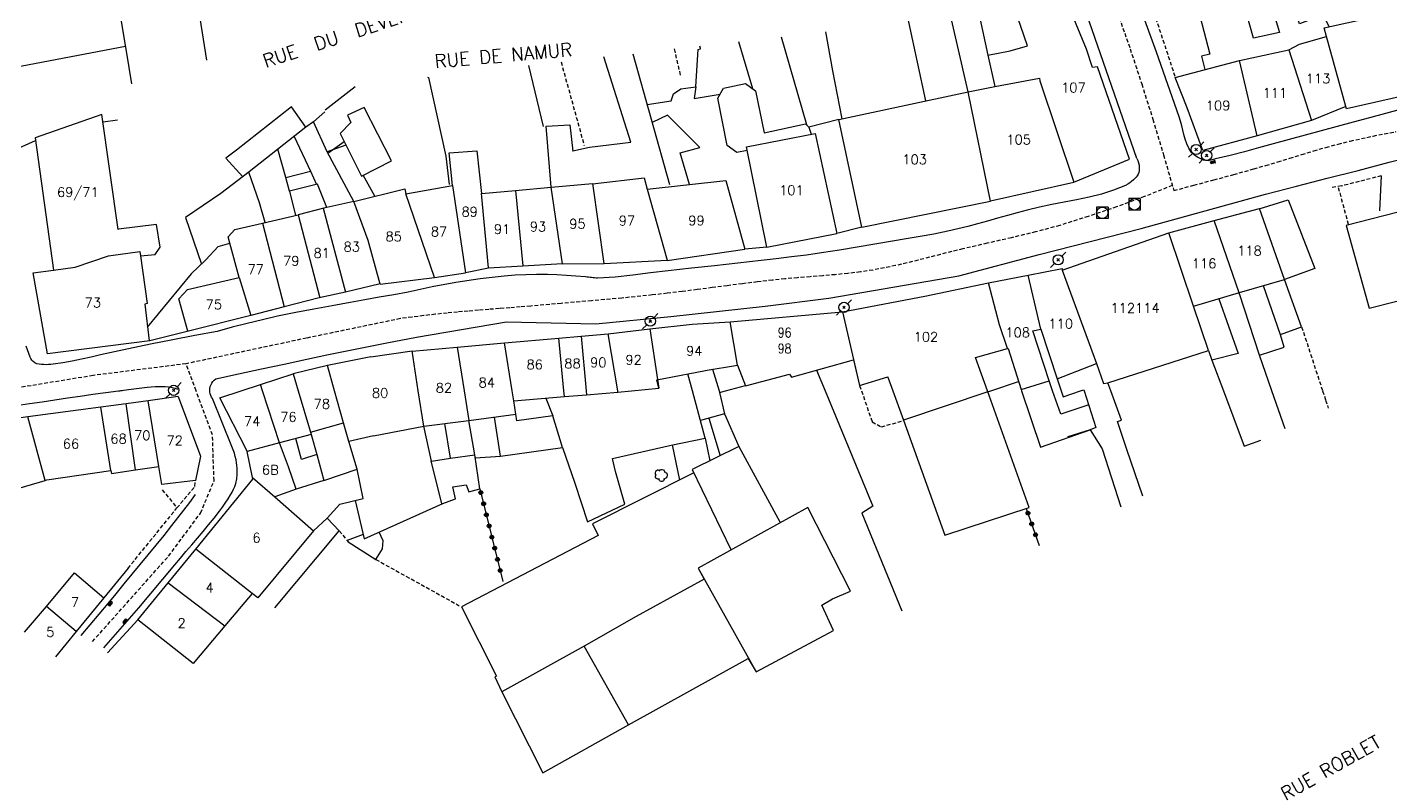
# Model space of a CAD drawing. Header units: millimetres. Extents: x 146998 to 148001, y 143000 to 144001.
# Drawn here: x 147101.7 to 147280.2, y 143120.8 to 143218.6 of the extents above; entities that cross this region are included whole.
import ezdxf
from ezdxf.enums import TextEntityAlignment as Align

# ---------------------------------------------------------------- set-up
doc = ezdxf.new("R2010")
doc.units = ezdxf.units.MM
doc.linetypes.add('DASHED', pattern=[0.75, 0.5, -0.25])
doc.layers.get('0').update_dxf_attribs({"linetype": 'CONTINUOUS'})
for name, color, linetype in [('W0001', 6, 'DASHED'), ('W0014', 7, 'CONTINUOUS'), ('W0017', 7, 'CONTINUOUS'), ('W0101', 7, 'CONTINUOUS'), ('W0104', 1, 'CONTINUOUS'), ('W0112', 1, 'DASHED'), ('W0300', 7, 'CONTINUOUS'), ('W0323', 7, 'CONTINUOUS'), ('W0401', 7, 'CONTINUOUS'), ('W0420', 7, 'CONTINUOUS'), ('W0473', 7, 'CONTINUOUS'), ('W0989', 7, 'CONTINUOUS'), ('W0991', 7, 'CONTINUOUS'), ('W1102', 7, 'CONTINUOUS')]:
    doc.layers.add(name, color=color, linetype=linetype)
doc.styles.get("Standard").update_dxf_attribs({"font": 'romans.shx', "width": 0.85})

# ---------------------------------------------------------------- blocks, each defined once
blk = doc.blocks.new('T473')
for p, q in [((-0.166667, 0.166667), (0.166667, -0.166667)), ((-0.166667, -0.166667), (0.166667, 0.166667)), ((0.500001, 0.500001), (1.000002, 1.000002)), ((-1.000002, -1.000002), (-0.500001, -0.500001))]:
    blk.add_line(p, q)
blk.add_ellipse((0, 0), major_axis=(0.471405, 0.471405), ratio=1, start_param=5.4977871438, end_param=11.780972451)
blk = doc.blocks.new('T420')
for p, q in [((0.75, 0.75), (-0.75, 0.75)), ((-0.75, 0.75), (-0.75, -0.75)), ((0.75, 0.75), (0.75, -0.75)), ((0.75, -0.75), (-0.75, -0.75))]:
    blk.add_line(p, q)
blk.add_ellipse((0, 0), major_axis=(-0.53, 0.53), ratio=1, start_param=3.926991, end_param=10.210176)
blk = doc.blocks.new('T401')
for p, q in [((-0.3, 0.3), (0, 0.3)), ((-0.3, -0.25), (-0.3, 0.3)), ((-0.3, 0.15), (0, 0.15)), ((-0.3, 0), (0, 0)), ((0, 0.3), (0, -0.25)), ((-0.3, -0.15), (0, -0.15)), ((-0.3, -0.25), (-0.3, -0.3)), ((-0.3, -0.3), (0, -0.3)), ((0, -0.3), (0, -0.25))]:
    blk.add_line(p, q)
blk = doc.blocks.new('T300')
for p, q in [((-0.8, 0.51), (-0.86, 0.34)), ((-0.86, 0.34), (-0.86, 0.17)), ((-0.86, 0.17), (-0.74, 0.06)), ((-0.69, 0.63), (-0.8, 0.51)), ((-0.8, -0.06), (-0.74, 0.06)), ((-0.74, 0.06), (-0.69, 0.11)), ((-0.57, 0.69), (-0.69, 0.63)), ((-0.46, 0.69), (-0.57, 0.69)), ((-0.29, 0.63), (-0.46, 0.69)), ((-0.29, 0.63), (-0.17, 0.74)), ((-0.23, 0.57), (-0.29, 0.63)), ((-0.17, 0.74), (-0.06, 0.8)), ((-0.06, 0.8), (0.06, 0.8)), ((0.06, 0.8), (0.23, 0.74)), ((0.23, 0.74), (0.34, 0.63)), ((0.34, 0.63), (0.4, 0.51)), ((0.46, 0.46), (0.34, 0.46)), ((0.4, 0.51), (0.4, 0.46)), ((0.57, 0.4), (0.46, 0.46)), ((0.57, 0.4), (0.69, 0.29)), ((0.69, 0.29), (0.74, 0.17)), ((0.74, 0.06), (0.69, -0.17)), ((0.74, 0.17), (0.74, 0.06)), ((-0.8, -0.17), (-0.8, -0.06)), ((-0.8, -0.23), (-0.8, -0.17)), ((-0.74, -0.34), (-0.8, -0.23)), ((-0.69, -0.4), (-0.74, -0.34)), ((-0.51, -0.46), (-0.69, -0.4)), ((-0.4, -0.46), (-0.51, -0.46)), ((-0.4, -0.46), (-0.34, -0.46)), ((-0.34, -0.46), (-0.34, -0.4)), ((-0.34, -0.51), (-0.34, -0.46)), ((-0.29, -0.63), (-0.34, -0.51)), ((-0.17, -0.74), (-0.29, -0.63)), ((-0.06, -0.8), (-0.17, -0.74)), ((0.06, -0.8), (-0.06, -0.8)), ((0.17, -0.74), (0.06, -0.8)), ((0.23, -0.69), (0.17, -0.74)), ((0.29, -0.46), (0.23, -0.46)), ((0.29, -0.63), (0.23, -0.69)), ((0.46, -0.4), (0.29, -0.46)), ((0.34, -0.51), (0.29, -0.63)), ((0.34, -0.51), (0.34, -0.46)), ((0.57, -0.34), (0.46, -0.4)), ((0.63, -0.29), (0.57, -0.34)), ((0.69, -0.17), (0.63, -0.29))]:
    blk.add_line(p, q)
blk = doc.blocks.new('t323o')
at = {"color": 0, "linetype": 'Continuous'}
for radius in [0.25, 0.15]:
    blk.add_circle((0, 0), radius, dxfattribs=at)

msp = doc.modelspace()

# ---------------------------------------------------------------- linework, layer by layer
at = {"layer": 'W0001'}
for points in [[(147244.65, 143219.86), (147245.38, 143217.81), (147246.09, 143215.76), (147247.61, 143211.15), (147249.07, 143206.53), (147250.47, 143201.88), (147251.81, 143197.22)], [(147251.81, 143197.22), (147254.43, 143197.9), (147257.05, 143198.6), (147259.66, 143199.31), (147262.27, 143200.04), (147263.85, 143200.49), (147265.43, 143200.96), (147267, 143201.44), (147268.57, 143201.92), (147270.14, 143202.39), (147271.72, 143202.85), (147273.31, 143203.28), (147274.9, 143203.68), (147277.9, 143204.34), (147280.91, 143204.92)], [(147251.61, 143197.86), (147247.98, 143196.42), (147244.31, 143195.07), (147240.6, 143193.82), (147236.87, 143192.65), (147233.72, 143191.79), (147230.55, 143191.03), (147227.38, 143190.31), (147224.2, 143189.58), (147221.27, 143188.85), (147218.34, 143188.1), (147215.39, 143187.39), (147212.42, 143186.81), (147210.78, 143186.56), (147209.14, 143186.36), (147207.49, 143186.2), (147205.85, 143186.06), (147204.2, 143185.93), (147202.55, 143185.8), (147200.9, 143185.65), (147199.26, 143185.48), (147197.29, 143185.25), (147195.32, 143185.01), (147193.35, 143184.76), (147191.39, 143184.5), (147189.42, 143184.25), (147187.46, 143184), (147185.49, 143183.76), (147183.52, 143183.54), (147179.54, 143183.14), (147175.57, 143182.78), (147171.59, 143182.43), (147167.61, 143182.09), (147166.24, 143181.98), (147164.88, 143181.87), (147163.51, 143181.76), (147162.14, 143181.66), (147160.78, 143181.55), (147159.41, 143181.43), (147158.04, 143181.31), (147156.68, 143181.18), (147155.14, 143181.02), (147153.61, 143180.84), (147152.08, 143180.65), (147150.55, 143180.45), (147138.27, 143177.9), (147122.49, 143174.54), (147110.33, 143173.01), (147098.57, 143171.08)], [(147123.8, 143171), (147122.48, 143174.55)], [(147110.23, 143138.19), (147120.2, 143149.38), (147124.39, 143155), (147126.15, 143159.25), (147125.95, 143165.23), (147123.8, 143171)]]:
    msp.add_lwpolyline(points, dxfattribs=at)
at = {"layer": 'W0014'}
for points in [[(147246.97, 143201.41), (147240.02, 143221.39)], [(147246.97, 143201.41), (147240.02, 143221.39)], [(147281.63, 143207.84), (147279.52, 143207.3), (147277.42, 143206.74), (147275.31, 143206.17), (147273.21, 143205.6), (147271.11, 143205.03), (147269.01, 143204.45), (147266.9, 143203.88), (147264.8, 143203.32), (147262.92, 143202.81), (147261.05, 143202.28), (147259.17, 143201.78), (147257.27, 143201.34), (147256.96, 143201.26), (147256.64, 143201.17), (147256.31, 143201.11), (147255.98, 143201.12), (147255.69, 143201.18), (147255.42, 143201.3), (147255.16, 143201.44), (147254.91, 143201.59), (147254.69, 143201.72), (147254.48, 143201.87), (147254.27, 143202.04), (147254.1, 143202.24), (147253.77, 143202.77), (147253.51, 143203.33), (147253.3, 143203.92), (147253.14, 143204.52), (147252.99, 143205.1), (147252.85, 143205.69), (147252.7, 143206.28), (147252.51, 143206.86), (147251.03, 143211.08), (147249.53, 143215.29), (147248.02, 143219.5)], [(147263.81, 143196.74), (147267.86, 143197.77), (147271.9, 143198.81), (147275.95, 143199.85), (147279.99, 143200.9), (147282.3, 143201.5), (147284.61, 143202.11), (147286.92, 143202.72), (147289.22, 143203.34)], [(147246.97, 143201.41), (147247.09, 143201.13), (147247.19, 143200.84), (147247.26, 143200.54), (147247.29, 143200.23), (147247.29, 143200.01), (147247.27, 143199.78), (147247.22, 143199.56), (147247.14, 143199.34), (147247.03, 143199.13), (147246.88, 143198.94), (147246.71, 143198.77), (147246.54, 143198.6), (147246.29, 143198.39), (147246.04, 143198.2), (147245.77, 143198.03), (147245.48, 143197.88), (147243.93, 143197.26), (147242.34, 143196.75), (147240.72, 143196.33), (147239.09, 143195.98), (147237.47, 143195.67), (147235.85, 143195.37), (147234.23, 143195.03), (147232.62, 143194.65), (147231.32, 143194.31), (147230.02, 143193.95), (147228.73, 143193.59), (147227.43, 143193.22), (147226.13, 143192.86), (147224.83, 143192.52), (147223.53, 143192.19), (147222.21, 143191.89), (147220.41, 143191.52), (147218.6, 143191.2), (147216.78, 143190.9), (147214.96, 143190.6), (147212.65, 143190.2), (147210.34, 143189.79), (147208.02, 143189.4), (147205.7, 143189.04), (147203.72, 143188.77), (147201.74, 143188.52), (147199.76, 143188.28), (147197.77, 143188.05), (147194.73, 143187.7), (147191.69, 143187.37), (147188.65, 143187.04), (147185.6, 143186.72), (147183.31, 143186.43), (147181, 143186.12), (147178.69, 143185.86), (147176.37, 143185.75), (147176.17, 143185.75), (147175.97, 143185.77), (147175.77, 143185.79), (147175.58, 143185.81), (147175.38, 143185.84), (147175.19, 143185.86), (147174.99, 143185.88), (147174.79, 143185.9), (147173.54, 143186), (147172.29, 143186.1), (147171.04, 143186.17), (147169.79, 143186.21), (147168.38, 143186.21), (147166.97, 143186.19), (147165.56, 143186.13), (147164.15, 143186.01), (147160.98, 143185.64), (147157.83, 143185.17), (147154.69, 143184.59), (147151.57, 143183.92)], [(147148.77, 143177.3), (147152.65, 143178.01), (147164.46, 143180.02), (147176.12, 143179.76), (147185.97, 143180.73), (147198.3, 143182.07), (147206.64, 143183.12), (147223.67, 143186.06), (147234.2, 143188.86), (147247.52, 143192.24), (147263.81, 143196.74)], [(147151.57, 143183.92), (147149.67, 143183.58), (147147.77, 143183.24), (147145.88, 143182.9), (147143.98, 143182.55), (147141.6, 143182.12), (147139.22, 143181.7), (147136.84, 143181.26), (147134.46, 143180.77), (147132.48, 143180.31), (147130.49, 143179.83), (147128.52, 143179.32), (147126.55, 143178.78)], [(147126.55, 143178.78), (147123.65, 143178.22), (147120.74, 143177.66), (147117.84, 143177.09), (147114.94, 143176.51), (147113.71, 143176.25), (147112.49, 143175.98), (147111.27, 143175.7), (147110.05, 143175.41), (147108.82, 143175.14), (147107.59, 143174.89), (147106.36, 143174.67), (147105.11, 143174.49), (147104.8, 143174.46), (147104.49, 143174.43), (147104.17, 143174.42), (147103.86, 143174.43), (147103.56, 143174.45), (147103.25, 143174.48), (147102.95, 143174.54), (147102.67, 143174.67), (147102.47, 143174.82), (147102.31, 143175.01), (147102.18, 143175.21), (147102.08, 143175.42), (147101.54, 143176.84)], [(147126.38, 143172.56), (147129.36, 143173.22), (147132.35, 143173.87), (147135.33, 143174.51), (147138.32, 143175.14), (147140.93, 143175.69), (147143.55, 143176.23), (147146.16, 143176.77), (147148.77, 143177.3)], [(147125.6, 143171), (147125.6, 143171.1), (147125.6, 143171.19), (147125.61, 143171.29), (147125.62, 143171.39), (147125.64, 143171.48), (147125.66, 143171.58), (147125.69, 143171.67), (147125.73, 143171.76), (147125.85, 143172), (147126, 143172.21), (147126.17, 143172.41), (147126.37, 143172.58)], [(147074.37, 143164.8), (147076.15, 143165.16), (147077.93, 143165.52), (147079.72, 143165.86), (147081.5, 143166.18), (147084.05, 143166.63), (147086.6, 143167.05), (147089.15, 143167.46), (147091.71, 143167.86), (147093.86, 143168.18), (147096, 143168.49), (147098.15, 143168.79), (147100.3, 143169.09), (147101.97, 143169.33), (147103.64, 143169.58), (147105.3, 143169.82), (147106.97, 143170.07), (147108.64, 143170.31), (147110.3, 143170.55), (147111.97, 143170.78), (147113.64, 143171)], [(147113.64, 143171), (147113.8, 143171.02), (147113.96, 143171.04), (147114.12, 143171.06), (147114.28, 143171.08), (147115.32, 143171.22), (147116.35, 143171.35), (147117.39, 143171.47), (147118.44, 143171.55), (147118.87, 143171.56), (147119.3, 143171.57), (147119.74, 143171.56), (147120.17, 143171.52), (147120.48, 143171.48), (147120.78, 143171.41), (147121.07, 143171.33), (147121.37, 143171.24)], [(147125.94, 143169.98), (147125.82, 143170.18), (147125.72, 143170.4), (147125.65, 143170.62), (147125.61, 143170.86), (147125.61, 143170.89), (147125.6, 143170.93), (147125.6, 143170.96), (147125.6, 143171)], [(147128.5, 143163.73), (147125.94, 143169.98)], [(147111.74, 143137.39), (147111.74, 143137.39), (147111.74, 143137.39), (147111.74, 143137.39), (147111.74, 143137.39), (147111.74, 143137.39), (147111.74, 143137.39), (147111.74, 143137.39), (147116.3, 143142.6), (147116.3, 143142.6), (147116.3, 143142.6), (147116.3, 143142.6), (147117.87, 143144.48), (147119.44, 143146.37), (147121.01, 143148.25), (147121.74, 143149.12), (147122.48, 143149.99), (147123.23, 143150.85), (147123.97, 143151.71), (147124.71, 143152.58), (147125.44, 143153.45), (147126.16, 143154.34), (147126.86, 143155.24), (147127.24, 143155.77), (147127.62, 143156.3), (147127.98, 143156.85), (147128.32, 143157.41), (147128.51, 143157.76), (147128.7, 143158.13), (147128.87, 143158.5), (147129, 143158.89), (147129.05, 143159.09), (147129.09, 143159.29), (147129.13, 143159.5), (147129.15, 143159.7), (147129.17, 143159.9), (147129.18, 143160.11), (147129.19, 143160.31), (147129.19, 143160.52), (147129.18, 143160.89), (147129.15, 143161.25), (147129.1, 143161.62), (147129.03, 143161.98), (147128.93, 143162.42), (147128.81, 143162.86), (147128.66, 143163.3), (147128.5, 143163.73)], [(147123.69, 143157.42), (147122.92, 143156.4), (147122.15, 143155.38), (147121.37, 143154.37), (147120.58, 143153.37), (147119.56, 143152.08), (147118.52, 143150.8), (147117.48, 143149.53), (147116.44, 143148.26), (147115.39, 143147), (147114.35, 143145.73), (147113.3, 143144.46), (147112.26, 143143.19), (147112.26, 143143.19), (147108.72, 143138.99), (147108.72, 143138.99), (147108.72, 143138.99)]]:
    msp.add_lwpolyline(points, dxfattribs=at)
at = {"layer": 'W0017'}
msp.add_lwpolyline([(147278.98, 143199.13), (147278.72, 143194.56)], dxfattribs=at)
at = {"layer": 'W0101'}
for points in [[(147227.45, 143214.91), (147230.37, 143215.48), (147232.65, 143216.15), (147230.97, 143221.05), (147237.35, 143223.05)], [(147238.72, 143198.31), (147246.01, 143201.32), (147241.83, 143213.41), (147241.16, 143213.31), (147240.36, 143215.69), (147237.35, 143223.05)], [(147271.51, 143218.49), (147289.68, 143222.55), (147292.34, 143211.96)], [(147266.87, 143215.6), (147268.26, 143216.34), (147271.82, 143217.38)], [(147271.82, 143217.38), (147271.51, 143218.49)], [(147260.41, 143214.23), (147266.87, 143215.6)], [(147227.45, 143214.91), (147228.38, 143210.8)], [(147252, 143212), (147260.41, 143214.23)], [(147262.73, 143204.35), (147255.63, 143202.44), (147253.54, 143208.03), (147252, 143212)], [(147292.34, 143211.96), (147274.41, 143207.9), (147274.33, 143208.2)], [(147210.98, 143192.42), (147207.94, 143206.5), (147224.88, 143210.14)], [(147224.88, 143210.14), (147228.38, 143210.8)], [(147274.33, 143208.2), (147269.84, 143206.35)], [(147116.51, 143188.67), (147118.45, 143188.82), (147119.09, 143189.8), (147118.63, 143192.77), (147113.63, 143192.14), (147113.62, 143192.13), (147111.48, 143207.17), (147102.73, 143204.09), (147105.14, 143186.8)], [(147269.84, 143206.35), (147262.73, 143204.35)], [(147198.53, 143189.8), (147195.86, 143202.94), (147204.87, 143204.69), (147207.71, 143191.59)], [(147157.36, 143197.85), (147157.38, 143197.85), (147156.92, 143202.16), (147160.56, 143202.42), (147161.15, 143196.82)], [(147144.47, 143195.78), (147151.13, 143197.41), (147151.26, 143196.79)], [(147151.26, 143196.79), (147157.36, 143197.85)], [(147165.64, 143197.22), (147170.3, 143197.64)], [(147170.3, 143197.64), (147175.71, 143198.12), (147175.71, 143198.1)], [(147175.71, 143198.1), (147182.45, 143198.88), (147182.88, 143197.38)], [(147182.88, 143197.38), (147193.16, 143198.52), (147195.66, 143189.52)], [(147227.8, 143195.84), (147238.72, 143198.31)], [(147144.47, 143195.78), (147140.52, 143194.9)], [(147161.15, 143196.82), (147165.64, 143197.22)], [(147210.98, 143192.42), (147227.8, 143195.82), (147227.8, 143195.84)], [(147287.8, 143196.07), (147274.38, 143192.62), (147277.4, 143181.81), (147291.19, 143185.3), (147289.19, 143192.69)], [(147132.48, 143192.93), (147137.16, 143194.04)], [(147140.52, 143194.9), (147137.16, 143194.04)], [(147257.1, 143193.28), (147263.02, 143194.85), (147262.97, 143194.83)], [(147260.43, 143183.85), (147266.32, 143185.57), (147263.02, 143194.85)], [(147128.23, 143190.31), (147128, 143191.15), (147128.86, 143192.12), (147132.48, 143192.93)], [(147251.15, 143191.69), (147257.1, 143193.28)], [(147129.42, 143185.84), (147128.23, 143190.31)], [(147198.53, 143189.8), (147207.71, 143191.59), (147207.71, 143191.62)], [(147237.2, 143186.77), (147251.15, 143191.69)], [(147116.51, 143188.67), (147117.4, 143182.43), (147117.09, 143182.35), (147117.65, 143177.55)], [(147185.48, 143188.08), (147185.49, 143188.06), (147195.66, 143189.52)], [(147104.36, 143175.86), (147102.47, 143186.45), (147105.14, 143186.8)], [(147159.09, 143186.46), (147159.09, 143186.49), (147162.08, 143187.09)], [(147162.08, 143187.09), (147166.59, 143187.35)], [(147166.59, 143187.35), (147171.77, 143187.64)], [(147171.77, 143187.64), (147171.77, 143187.6), (147177.18, 143187.68)], [(147177.18, 143187.68), (147177.21, 143187.66), (147185.48, 143188.08)], [(147232.75, 143186.13), (147237.19, 143186.99), (147237.2, 143186.77)], [(147122.74, 143178.79), (147121.53, 143183.04), (147122.68, 143184.28), (147129.42, 143185.84)], [(147147.91, 143184.98), (147143.35, 143183.93)], [(147147.91, 143184.96), (147155, 143185.85)], [(147155, 143185.85), (147155, 143185.82), (147159.09, 143186.46)], [(147208.42, 143181.33), (147219.21, 143183.38), (147227.56, 143185.12)], [(147227.56, 143185.12), (147232.75, 143186.13)], [(147139.93, 143183.15), (147135.35, 143181.99)], [(147143.35, 143183.93), (147139.93, 143183.15)], [(147254.39, 143182.07), (147260.43, 143183.85)], [(147135.35, 143181.99), (147130.96, 143180.87)], [(147193.72, 143180.01), (147208.42, 143181.33)], [(147243.18, 143172.03), (147256.34, 143176.27), (147254.39, 143182.07)], [(147130.96, 143180.87), (147122.62, 143178.76)], [(147183.22, 143179.1), (147188.73, 143179.71), (147193.72, 143180.01)], [(147164.17, 143177.29), (147164.17, 143177.27), (147171.28, 143177.89)], [(147171.28, 143177.89), (147174.22, 143178.14)], [(147174.22, 143178.14), (147177.75, 143178.45)], [(147177.75, 143178.45), (147183.22, 143179.1)], [(147230.04, 143176.54), (147230.12, 143176.54), (147231.82, 143171.17), (147235.47, 143172.33), (147233.36, 143178.83), (147234.42, 143179.08)], [(147234.42, 143179.08), (147236.55, 143172.59), (147241.67, 143174.57)], [(147117.73, 143177.56), (147104.36, 143175.86)], [(147146.67, 143175.46), (147152.08, 143176.24)], [(147152.08, 143176.24), (147152.08, 143176.2), (147157.98, 143176.73)], [(147157.98, 143176.73), (147164.17, 143177.29)], [(147227.4, 143171), (147225.85, 143175.35), (147230.04, 143176.54)], [(147141.01, 143174.33), (147141.01, 143174.32), (147136.49, 143173.22)], [(147146.67, 143175.46), (147141.01, 143174.33)], [(147190.46, 143173.66), (147194.7, 143174.38)], [(147194.7, 143174.38), (147195.75, 143171.67)], [(147195.74, 143171.69), (147195.75, 143171.67), (147201.49, 143173.2), (147201.74, 143172.79), (147209.86, 143175.04)], [(147209.86, 143175.04), (147210.68, 143171.68)], [(147241.67, 143174.57), (147242.62, 143171.97), (147243.18, 143172.03)], [(147132.25, 143171.83), (147136.49, 143173.22)], [(147180.8, 143171), (147184.4, 143171.34), (147184.13, 143172.45)], [(147184.13, 143172.45), (147191.42, 143173.85)], [(147210.68, 143171.68), (147214.38, 143172.83), (147214.38, 143172.81), (147215.03, 143171)], [(147236.55, 143172.59), (147237.06, 143171)], [(147130.49, 143163.05), (147130.46, 143163.21), (147126.92, 143170.08), (147129.72, 143171)], [(147129.72, 143171), (147132.25, 143171.83)], [(147172.04, 143170.24), (147174.93, 143170.48)], [(147174.93, 143170.48), (147179.04, 143170.83)], [(147179.04, 143170.83), (147180.8, 143171)], [(147215.03, 143171), (147216.42, 143167.15)], [(147227.45, 143170.88), (147216.42, 143167.15)], [(147239.61, 143171), (147240.04, 143171.15), (147240.08, 143171)], [(147243.56, 143171), (147243.18, 143172.03)], [(147111.34, 143168.87), (147101.77, 143167.58)], [(147114.63, 143169.32), (147111.34, 143168.87)], [(147117.52, 143169.71), (147114.63, 143169.32)], [(147121.45, 143170.24), (147117.52, 143169.71)], [(147121.45, 143170.24), (147124.4, 143162.44), (147123.72, 143159.28)], [(147159.52, 143167.13), (147165.67, 143167.93), (147165.39, 143169.68)], [(147165.39, 143169.68), (147172.04, 143170.24)], [(147101.77, 143167.58), (147096.04, 143166.81)], [(147153.61, 143166.36), (147159.52, 143167.13)], [(147138.78, 143165.58), (147138.86, 143165.3), (147134.71, 143164.18)], [(147138.78, 143165.58), (147143.11, 143166.81)], [(147147.04, 143165.11), (147143.79, 143164.39), (147143.11, 143166.81)], [(147147.04, 143165.11), (147153.61, 143166.36)], [(147136.92, 143158.15), (147135.91, 143161.07), (147134.71, 143164.18)], [(147131.2, 143159.67), (147130.49, 143163.05)], [(147104.06, 143159.28), (147104.26, 143159.34), (147112.65, 143160.58)], [(147112.65, 143160.58), (147112.74, 143160.17)], [(147112.74, 143160.17), (147115.88, 143160.65)], [(147115.88, 143160.65), (147118.94, 143161.12)], [(147123.72, 143159.28), (147119.33, 143158.74), (147118.94, 143161.12)], [(147099.7, 143158.01), (147104.06, 143159.28)], [(147123.75, 143150.28), (147131.25, 143159.43), (147131.2, 143159.67)], [(147136.92, 143158.15), (147134.1, 143157.13)], [(147134.1, 143157.13), (147139.19, 143152.69), (147131.9, 143143.9), (147131.14, 143144.49)], [(147120.14, 143145.88), (147123.75, 143150.28)], [(147104.21, 143142.8), (147107.89, 143147.17), (147111.73, 143143.93)], [(147116.19, 143141.05), (147120.14, 143145.88)], [(147111.73, 143143.93), (147108.11, 143139.52)], [(147131.14, 143144.49), (147127.56, 143140.24)], [(147101.34, 143139.41), (147104.21, 143142.8)], [(147127.56, 143140.24), (147123.44, 143135.33), (147116.19, 143141.05)], [(147108.11, 143139.52), (147105.39, 143136.19)]]:
    msp.add_lwpolyline(points, dxfattribs=at)
at = {"layer": 'W0104'}
for points in [[(147111.22, 143235.97), (147114.64, 143215.44)], [(147272.14, 143218.64), (147271.43, 143220.19), (147268.25, 143219.04), (147267.08, 143222.57), (147264.57, 143221.49), (147265.65, 143217.88), (147262.24, 143217.13), (147260.81, 143222.3), (147264.02, 143223.26), (147263.09, 143226.02), (147266.45, 143227.58), (147265.53, 143230.19), (147261.14, 143228.69), (147261.14, 143228.71), (147260.97, 143228.88), (147259.73, 143228.59)], [(147224.88, 143210.14), (147222.11, 143222.31), (147221.37, 143226.52)], [(147225.91, 143227.58), (147226.33, 143224.68), (147224.08, 143224.24), (147224.08, 143224.22), (147224.27, 143222.94), (147224.3, 143222.92), (147225.71, 143223.04), (147227.45, 143214.91)], [(147255.39, 143226.28), (147255.78, 143224.84), (147258.2, 143224.02), (147257.78, 143223.98), (147257.78, 143223.95), (147254.46, 143222.96), (147256.54, 143215.06), (147255.43, 143214.79), (147255.89, 143213.03)], [(147219.34, 143208.95), (147216.08, 143224.16)], [(147125.21, 143214.27), (147124.33, 143219.74), (147124.91, 143219.97)], [(147200.4, 143217.32), (147203.72, 143205.83)], [(147206.22, 143217.99), (147207.12, 143212.88), (147208.35, 143206.59)], [(147271.51, 143218.49), (147271.51, 143218.49)], [(147114.54, 143216.05), (147087.44, 143210.91)], [(147114.64, 143215.44), (147115.35, 143211.15)], [(147180.99, 143215.11), (147185.78, 143198)], [(147182.85, 143208.47), (147186.02, 143208.96), (147186.3, 143209.88), (147187.27, 143210.51), (147189.24, 143210.79), (147189.24, 143210.82), (147189.55, 143215.67), (147189.86, 143215.73), (147189.86, 143215.8), (147189.77, 143216.11)], [(147194.8, 143216.69), (147196.67, 143210.54)], [(147167.33, 143213.55), (147169.26, 143205.6)], [(147170.3, 143197.64), (147169.64, 143205.61), (147172.74, 143205.79), (147173.14, 143202.38), (147173.14, 143202.4), (147175.32, 143202.89), (147180.72, 143203.54), (147177.18, 143214.68)], [(147154.12, 143212.04), (147154.25, 143212.01), (147156.52, 143201.7), (147156.95, 143198.01)], [(147189.24, 143210.79), (147189.22, 143210.77), (147189.02, 143209.24), (147192.4, 143209.81)], [(147195.97, 143202.43), (147194.58, 143202.2), (147193.35, 143203.11), (147192.11, 143209.3), (147192.84, 143210.58), (147195.73, 143211.2), (147197.06, 143210.27), (147198.16, 143204.74), (147198.16, 143204.77), (147203.61, 143205.94), (147204.03, 143205.52)], [(147144.47, 143195.78), (147140.95, 143202.29), (147139.17, 143206.18), (147138.18, 143205.48), (147136.31, 143208.18), (147129.1, 143202.51)], [(147111.62, 143206.2), (147113.51, 143206.46)], [(147139.17, 143206.18), (147140.65, 143207.51)], [(147188.42, 143198), (147187.19, 143202.14), (147189.74, 143202.86), (147185.53, 143207.06), (147183.5, 143206.13)], [(147207.94, 143206.5), (147204.03, 143205.52), (147204.34, 143204.59)], [(147138.18, 143205.48), (147130.77, 143199.67), (147127.06, 143196.82), (147122.42, 143193.68), (147124.49, 143187.58)], [(147097.5, 143201.4), (147102.78, 143203.74)], [(147136.64, 143204.27), (147138.79, 143199.74)], [(147143.41, 143203.14), (147140.95, 143202.29)], [(147141.04, 143202.11), (147143.17, 143203.63)], [(147129.1, 143202.51), (147127.7, 143201.45), (147129.92, 143199.02)], [(147135.54, 143198.93), (147134.51, 143202.6)], [(147132.85, 143193.02), (147132.12, 143195.6), (147130.7, 143199.61)], [(147136.02, 143197.11), (147135.54, 143198.93), (147138.79, 143199.74), (147139.56, 143197.99)], [(147147.21, 143196.45), (147145.69, 143199.22)], [(147140.93, 143194.99), (147139.69, 143198.02), (147136.02, 143197.11), (147136.83, 143193.96)], [(147262.97, 143194.83), (147266.8, 143195.98)], [(147266.8, 143195.98), (147270.28, 143187.01), (147266.32, 143185.57)], [(147207.71, 143191.62), (147210.98, 143192.44), (147210.98, 143192.42)], [(147126.7, 143189.9), (147128.23, 143190.31)], [(147117.44, 143179.33), (147123.18, 143186.32), (147123.17, 143186.29), (147125.08, 143188.16), (147125.07, 143188.14), (147126.7, 143189.9)], [(147198.53, 143189.8), (147195.66, 143189.52)], [(147264.66, 143171), (147263.04, 143175.65), (147266.24, 143176.73), (147265.8, 143178.33), (147265.8, 143178.35), (147268.55, 143179.37), (147266.32, 143185.57)], [(147265.8, 143178.33), (147263.54, 143184.76)], [(147257.7, 143183.05), (147260.23, 143175.88), (147256.8, 143175)], [(147263.04, 143175.65), (147260.35, 143183.83)], [(147122.62, 143178.76), (147117.73, 143177.56)], [(147256.34, 143176.27), (147256.8, 143175), (147258.31, 143171)], [(147184.23, 143172.47), (147184.4, 143171.34)], [(147188.78, 143171), (147188.17, 143173.23)], [(147191.42, 143173.85), (147192.29, 143171)], [(147205.03, 143173.71), (147206.15, 143171)], [(147235.93, 143171), (147235.47, 143172.33)], [(147171.76, 143163.58), (147173.37, 143158.91), (147175.04, 143153.86), (147179.95, 143156.19), (147178.71, 143160.46), (147178.3, 143162.13), (147186.02, 143163.91), (147190.45, 143164.82), (147188.78, 143171)], [(147192.35, 143170.79), (147192.98, 143167.99), (147189.83, 143167.12)], [(147192.29, 143171), (147192.35, 143170.79), (147193.13, 143171)], [(147193.13, 143171), (147195.74, 143171.69)], [(147206.15, 143171), (147212.4, 143155.89), (147210.96, 143155), (147216.21, 143142.2)], [(147216.42, 143167.15), (147221.84, 143152.12), (147232.87, 143155.72), (147227.4, 143171)], [(147227.45, 143170.88), (147227.84, 143171)], [(147227.84, 143171), (147231.49, 143172.21)], [(147231.82, 143171.17), (147231.87, 143171)], [(147231.87, 143171), (147234.36, 143163.61), (147240.85, 143165.9), (147237.95, 143164.99), (147240.85, 143165.9)], [(147240.67, 143169.19), (147237, 143167.95), (147235.93, 143171)], [(147237.06, 143171), (147237.32, 143170.22), (147239.61, 143171)], [(147240.08, 143171), (147241.62, 143166.22), (147240.85, 143165.9), (147242.44, 143163.43), (147244.89, 143155.83)], [(147247.77, 143157.2), (147245.66, 143163.31), (147244.43, 143166.97), (147244.96, 143167.18), (147243.56, 143171)], [(147258.31, 143171), (147261.04, 143163.74), (147263.2, 143164.53)], [(147266.38, 143166.04), (147264.66, 143171)], [(147169.59, 143170.03), (147170.53, 143167.74)], [(147155.98, 143156.22), (147154.59, 143161.86), (147154.62, 143161.82), (147157.1, 143162.18), (147160.28, 143162.61), (147159.52, 143167.13)], [(147160.34, 143162.22), (147163.64, 143162.47), (147171.76, 143163.58), (147170.53, 143167.74), (147165.78, 143167.07), (147165.67, 143167.93)], [(147163.64, 143162.47), (147162.89, 143167.56)], [(147192.98, 143167.99), (147194.87, 143163.7), (147188.75, 143160.7), (147193.82, 143150.23)], [(147190.95, 143167.43), (147192.43, 143162.5)], [(147138.86, 143165.3), (147139.61, 143162.65), (147137.6, 143162.03), (147136.86, 143164.76)], [(147154.62, 143161.82), (147153.61, 143166.36)], [(147157.1, 143162.18), (147156.39, 143166.72)], [(147134.11, 143142.63), (147142.55, 143152.68), (147140.97, 143154.34), (147142.62, 143156.19), (147145.69, 143156.91), (147144.91, 143160.76), (147143.79, 143164.39)], [(147186.14, 143163.94), (147187.1, 143159.32)], [(147190.45, 143164.82), (147191.07, 143161.83)], [(147194.87, 143163.7), (147200.22, 143153.87)], [(147139.61, 143162.65), (147140.52, 143159.25), (147144.91, 143160.76)], [(147156.1, 143156.27), (147157.75, 143156.86), (147157.43, 143158.42), (147159.17, 143158.69), (147159.5, 143157.8), (147160.96, 143158.19), (147160.28, 143162.61)], [(147188.96, 143160.26), (147175.7, 143153.61), (147176.43, 143152.08), (147158.57, 143142.76), (147163.12, 143133.67), (147162.9, 143133.59), (147163.81, 143131.61), (147169.2, 143121), (147180.41, 143127.31), (147196.09, 143135.97), (147197.15, 143134.23), (147207.26, 143139.64), (147205.73, 143142.94), (147207.12, 143143.77), (147209.49, 143144.79), (147203.88, 143155.75), (147189.54, 143147.8), (147190.33, 143146.34), (147181.44, 143141.49), (147174.59, 143137.6)], [(147140.52, 143159.25), (147136.92, 143158.15)], [(147144.64, 143156.66), (147145.79, 143151.62), (147156.1, 143156.27)], [(147140.97, 143154.34), (147139.19, 143152.69)], [(147145.67, 143152.22), (147143.58, 143151.41)], [(147143.72, 143151.24), (147147.35, 143148.94), (147148.2, 143150.31), (147148.29, 143151.38), (147147.77, 143152.51)], [(147114.89, 143147.78), (147111.73, 143143.93)], [(147189.54, 143147.8), (147197.15, 143134.23)], [(147112.22, 143136.74), (147116.19, 143141.05)], [(147174.59, 143137.6), (147163.81, 143131.61)], [(147180.41, 143127.31), (147174.59, 143137.6)]]:
    msp.add_lwpolyline(points, dxfattribs=at)
msp.add_lwpolyline([(147149.37, 143201.11), (147145.81, 143208.08), (147143.62, 143207.08), (147144.06, 143206.1), (147142.65, 143204.65), (147145.45, 143199.1)], close=True, dxfattribs=at)
at = {"layer": 'W0112'}
for points in [[(147249.21, 143220.48), (147252, 143212)], [(147186.39, 143215.73), (147187.24, 143212.1)], [(147171.58, 143214.04), (147174.61, 143203.11)], [(147278.98, 143199.13), (147273.76, 143197.8), (147273.76, 143197.84), (147272.49, 143197.58)], [(147273.33, 143197.61), (147274.63, 143192.82)], [(147268.55, 143179.37), (147271.29, 143171)], [(147210.68, 143171.68), (147210.92, 143171)], [(147210.92, 143171), (147212.32, 143166.93), (147213.53, 143166.29), (147216.44, 143167.1)], [(147271.29, 143171), (147271.69, 143169.78), (147272.04, 143168.73)], [(147114.89, 143147.78), (147121.29, 143155.68), (147123.65, 143158.49), (147123.72, 143159.28)], [(147119.37, 143158.06), (147121.29, 143155.68)], [(147142.55, 143152.68), (147143.72, 143151.24)], [(147147.35, 143148.94), (147158.26, 143142.88)]]:
    msp.add_lwpolyline(points, dxfattribs=at)
at = {"layer": 'W0300'}
msp.add_lwpolyline([(147140.71, 143207.77), (147144.61, 143210.83)], dxfattribs=at)
at = {"layer": 'W0323'}
for points in [[(147160.96, 143158.19), (147163.98, 143146.04)], [(147232.5, 143155.6), (147234.19, 143150.75)]]:
    msp.add_lwpolyline(points, dxfattribs=at)
at = {"layer": 'W1102'}
for points in [[(147274.33, 143208.2), (147271.82, 143217.38)], [(147266.87, 143215.6), (147269.84, 143206.35)], [(147262.73, 143204.35), (147260.41, 143214.23)], [(147228.38, 143210.8), (147234.24, 143211.92), (147234.27, 143211.58), (147238.72, 143198.31)], [(147227.8, 143195.82), (147224.88, 143210.14)], [(147157.36, 143197.85), (147159.09, 143186.46)], [(147171.77, 143187.6), (147170.3, 143197.64)], [(147175.71, 143198.12), (147177.18, 143187.68)], [(147182.88, 143197.38), (147185.48, 143188.08)], [(147147.91, 143184.96), (147146.35, 143190.68), (147144.47, 143195.78)], [(147155, 143185.82), (147151.26, 143196.79)], [(147162.08, 143187.09), (147161.15, 143196.82)], [(147165.64, 143197.22), (147166.59, 143187.35)], [(147137.16, 143194.04), (147140.02, 143183.17)], [(147140.45, 143194.89), (147143.35, 143183.93)], [(147132.48, 143192.93), (147135.35, 143181.99)], [(147260.37, 143183.83), (147257.1, 143193.27)], [(147254.39, 143182.07), (147251.15, 143191.69)], [(147105.14, 143186.8), (147107.98, 143187.18), (147112.33, 143188.67), (147116.43, 143189.22), (147116.51, 143188.67)], [(147237.2, 143186.77), (147241.67, 143174.57)], [(147129.42, 143185.84), (147130.96, 143180.87)], [(147230.04, 143176.54), (147228.99, 143179.63), (147227.56, 143185.12)], [(147234.42, 143179.08), (147232.75, 143186.13)], [(147208.42, 143181.33), (147210.68, 143171.68)], [(147194.7, 143174.38), (147193.72, 143180.01)], [(147171.97, 143171), (147171.28, 143177.89)], [(147174.22, 143178.14), (147174.89, 143171)], [(147179.01, 143171), (147177.75, 143178.45)], [(147183.22, 143179.1), (147184.23, 143172.47)], [(147152.88, 143171), (147152.08, 143176.24)], [(147157.98, 143176.73), (147158.9, 143171)], [(147165.18, 143171), (147164.17, 143177.29)], [(147141.94, 143171), (147141.01, 143174.33)], [(147136.49, 143173.22), (147137.16, 143171)], [(147132.5, 143171), (147132.25, 143171.83)], [(147134.71, 143164.18), (147132.5, 143171)], [(147137.16, 143171), (147138.78, 143165.58)], [(147143.11, 143166.81), (147141.94, 143171)], [(147153.61, 143166.36), (147152.88, 143171)], [(147158.9, 143171), (147159.52, 143167.13)], [(147165.39, 143169.68), (147165.18, 143171)], [(147172.04, 143170.24), (147171.97, 143171)], [(147174.89, 143171), (147174.93, 143170.48)], [(147179.04, 143170.83), (147179.01, 143171)], [(147112.65, 143160.58), (147111.34, 143168.87)], [(147115.88, 143160.65), (147114.63, 143169.32)], [(147118.94, 143161.12), (147117.52, 143169.71)], [(147104.06, 143159.28), (147101.77, 143167.58)], [(147134.71, 143164.18), (147130.49, 143163.05)], [(147131.2, 143159.67), (147134.1, 143157.13)], [(147131.14, 143144.49), (147123.75, 143150.28)], [(147120.14, 143145.88), (147127.56, 143140.24)], [(147108.11, 143139.52), (147104.21, 143142.8)]]:
    msp.add_lwpolyline(points, dxfattribs=at)

# ---------------------------------------------------------------- block references
at = {"layer": 'W0300'}
msp.add_blockref('T300', (147184.75, 143159.92), dxfattribs=at)
at = {"layer": 'W0323'}
for p, rotation in [((147161.09, 143157.68), 283.9629880216575), ((147161.45, 143156.23), 283.9629880216575), ((147161.81, 143154.77), 283.9629880216575), ((147232.71, 143155), 289.2177692710866), ((147162.17, 143153.32), 283.9629880216575), ((147233.21, 143153.58), 289.2177692710866), ((147162.53, 143151.86), 283.9629880216575), ((147233.7, 143152.17), 289.2177692710866), ((147162.9, 143150.41), 283.9629880216575), ((147163.26, 143148.95), 283.9629880216575), ((147163.62, 143147.49), 283.9629880216575)]:
    msp.add_blockref('t323o', p, dxfattribs=dict(at, rotation=rotation))
at = {"layer": 'W0401'}
for p, rotation in [((147256.9, 143201.05), 105.5723661715202), ((147112.42, 143143.26), 140.8631749714107), ((147114.65, 143140.75), 320.5915604325485)]:
    msp.add_blockref('T401', p, dxfattribs=dict(at, rotation=rotation))
at = {"layer": 'W0420'}
for p in [(147246.66, 143195.4), (147242.45, 143194.3)]:
    msp.add_blockref('T420', p, dxfattribs=at)
at = {"layer": 'W0473'}
for p in [(147254.74, 143202.57), (147256.11, 143201.8), (147236.67, 143188.14), (147208.63, 143181.92), (147183.27, 143180.11), (147120.86, 143171.07)]:
    msp.add_blockref('T473', p, dxfattribs=at)

# ---------------------------------------------------------------- texts
at = {"layer": 'W0989'}
for s, rotation, p in [('RUE  DU  DÉVERSOIR  ', 18.3564, (147132.9, 143213.25)), ('RUE DE NAMUR  ', 5.0227, (147155.1, 143213.24)), ('RUE ROBLET', 29.4984, (147266.45, 143117.36))]:
    msp.add_text(s, height=1.75, rotation=rotation, dxfattribs=at).set_placement(p)
at = {"layer": 'W0991'}
for s, p in [('113', (147270.7, 143211.86)), ('107', (147238.67, 143210.68)), ('111', (147265.04, 143209.98)), ('109', (147257.61, 143208.33)), ('105', (147231.5, 143203.87)), ('103', (147217.88, 143201.28)), ('69/71', (147108.32, 143196.99)), ('101', (147201.75, 143197.24)), ('89', (147159.62, 143194.44)), ('97', (147180.21, 143193.27)), ('99', (147189.32, 143193.29)), ('87', (147155.61, 143191.84)), ('91', (147163.86, 143192.16)), ('93', (147168.57, 143192.49)), ('95', (147173.73, 143192.86)), ('83', (147144.18, 143189.86)), ('85', (147149.67, 143191.19)), ('79', (147136.26, 143188.01)), ('81', (147140.24, 143189.03)), ('118', (147261.72, 143189.34)), ('77', (147131.6, 143186.9)), ('116', (147255.77, 143187.67)), ('73', (147110.28, 143182.54)), ('75', (147126.13, 143182.3)), ('112114', (147246.74, 143181.83)), ('110', (147237.01, 143179.79)), ('102', (147219.35, 143178.06)), ('108', (147231.37, 143178.65)), ('94', (147189.02, 143176.23)), ('86', (147168.13, 143174.44)), ('88', (147173.08, 143174.57)), ('90', (147176.46, 143174.72)), ('92', (147181.08, 143175.05)), ('84', (147161.87, 143172.08)), ('80', (147147.89, 143170.72)), ('82', (147156.25, 143171.4)), ('78', (147140.26, 143169.29)), ('74', (147131.14, 143167.02)), ('76', (147135.89, 143167.59)), ('68', (147113.64, 143164.74)), ('70', (147116.75, 143165.18)), ('72', (147121, 143164.5)), ('66', (147107.42, 143164.08)), ('6B', (147133.52, 143160.66)), ('6', (147131.71, 143151.78)), ('4', (147125.57, 143145.25)), ('7', (147107.96, 143143.35)), ('2', (147121.9, 143140.6)), ('5', (147104.71, 143139.45))]:
    msp.add_text(s, height=1.25, dxfattribs=at).set_placement(p, align=Align.MIDDLE_CENTER)
at = {"layer": 'W0991', "insert": (147199.94, 143179.25), "char_height": 1.25, "attachment_point": 1}
msp.add_mtext('96\\P98', dxfattribs=at)

doc.saveas('drawing.dxf')
